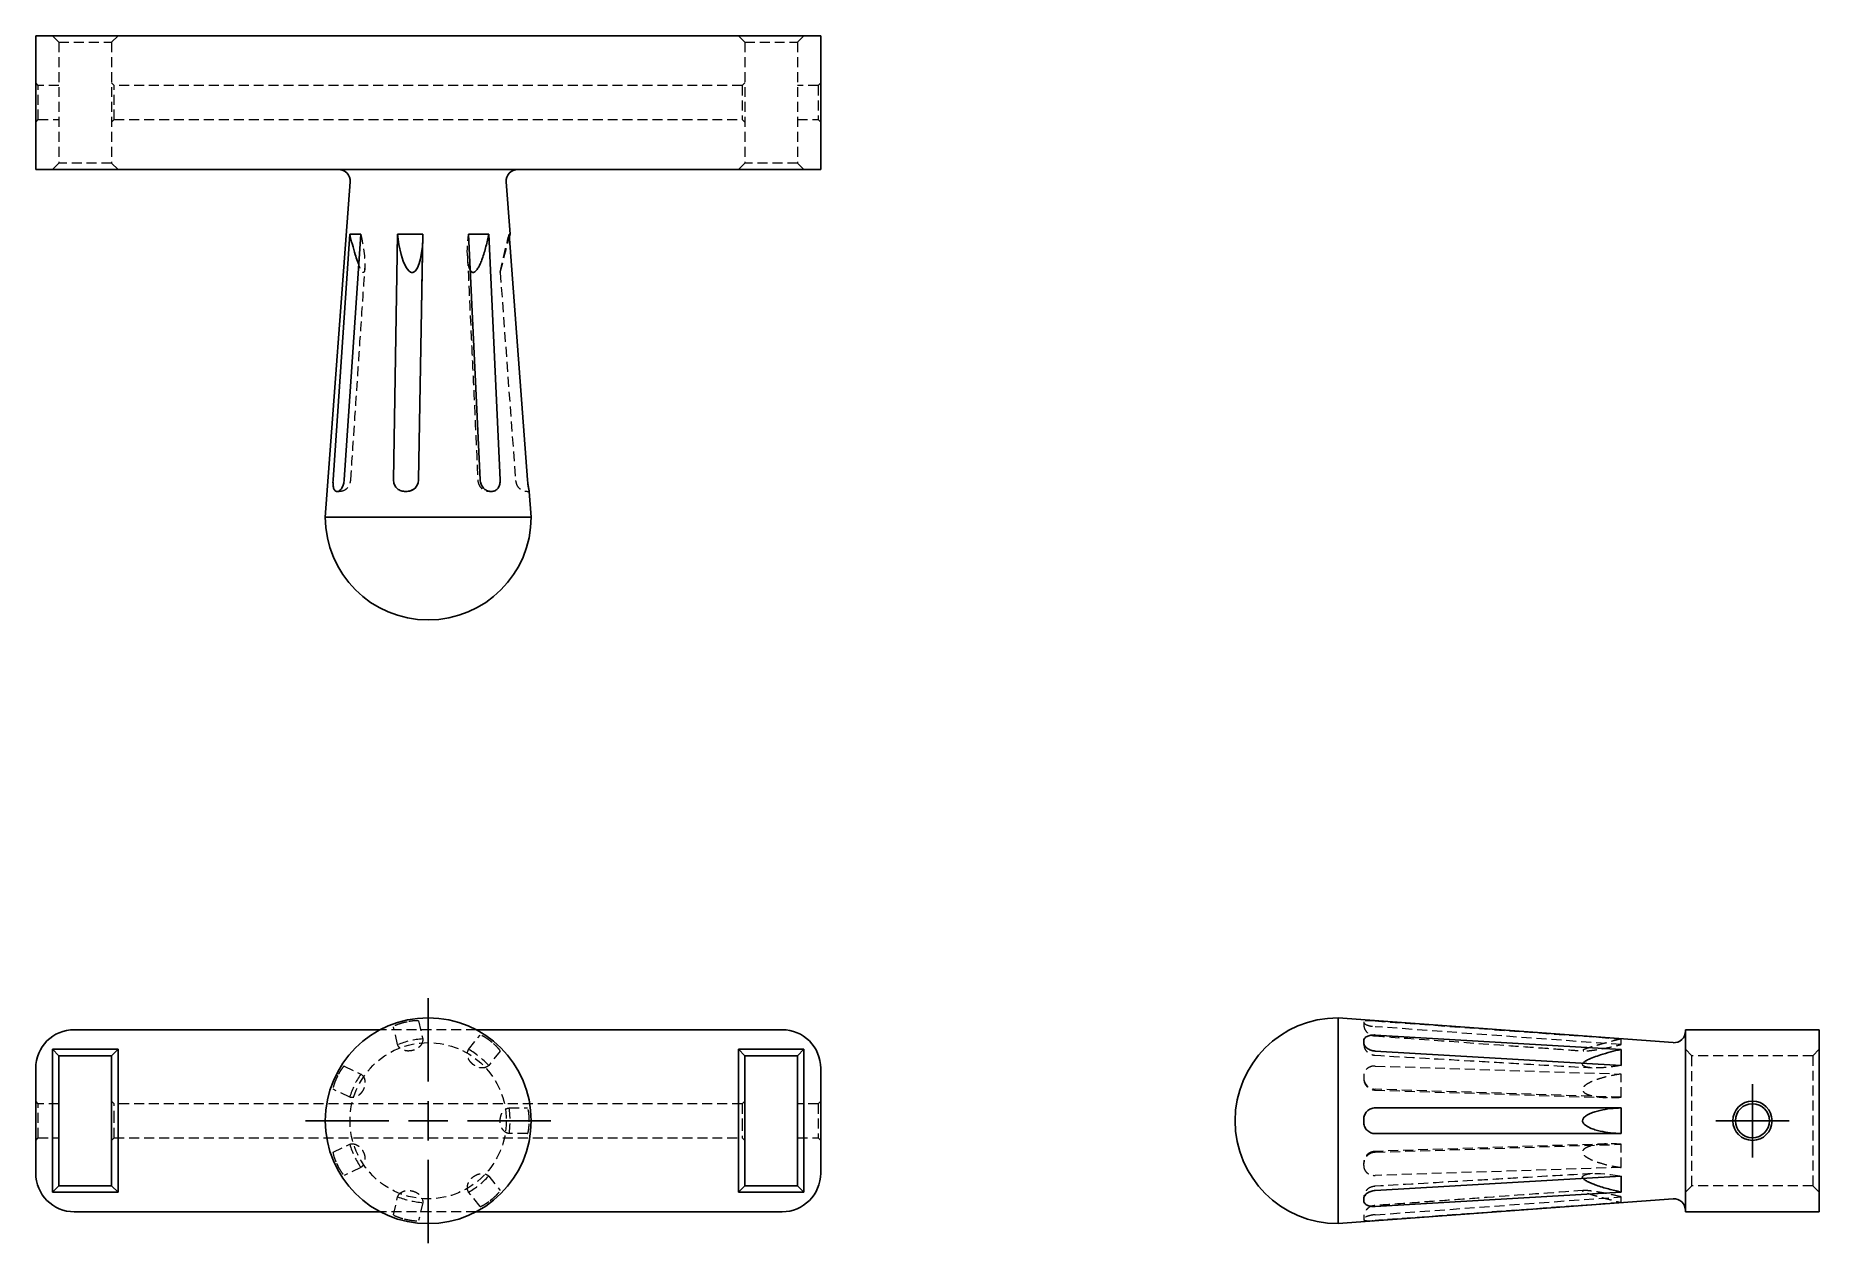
# Model space of a CAD drawing. Header units: millimetres. Extents: x 33 to 260, y 41 to 195.
import ezdxf

# ---------------------------------------------------------------- set-up
doc = ezdxf.new("R2010")
doc.units = ezdxf.units.MM
doc.linetypes.add('HIDDEN', pattern=[1.905, 1.27, -0.635])
doc.layers.add('10', color=7, linetype='Continuous')

# ---------------------------------------------------------------- blocks, each defined once
blk = doc.blocks.new('SW_CENTERMARKSYMBOL_0')
at = {"layer": '10', "color": 0}
for p, q in [((0, 5), (0, 15.61)), ((0, 0), (0, 2.5)), ((-5, 0), (-15.61, 0)), ((0, 0), (-2.5, 0)), ((0, 0), (0, -2.5)), ((0, 0), (2.5, 0)), ((5, 0), (15.61, 0)), ((0, -5), (0, -15.61))]:
    blk.add_line(p, q, dxfattribs=at)
blk = doc.blocks.new('SW_CENTERMARKSYMBOL_1')
at = {"layer": '10', "color": 0}
for p, q in [((0, 2.5), (0, 4.67)), ((0, 0), (0, 2.5)), ((-2.5, 0), (-4.67, 0)), ((0, 0), (-2.5, 0)), ((0, 0), (0, -2.5)), ((0, 0), (2.5, 0)), ((2.5, 0), (4.67, 0)), ((0, -2.5), (0, -4.67))]:
    blk.add_line(p, q, dxfattribs=at)

msp = doc.modelspace()

# ---------------------------------------------------------------- linework, layer by layer
at = {"color": 7, "linetype": 'Continuous', "lineweight": 25}
for p, q in [((33, 178.16), (33, 195.21)), ((33, 195.21), (37.92, 195.21)), ((128.08, 195.21), (37.92, 195.21)), ((128.08, 195.21), (133, 195.21)), ((133, 195.21), (133, 178.16)), ((37.92, 178.16), (33, 178.16)), ((128.08, 178.16), (37.92, 178.16)), ((133, 178.16), (128.08, 178.16)), ((73.05, 176.58), (69.89, 133.9)), ((93.44, 169.95), (92.95, 176.58)), ((73, 169.95), (70.89, 138.64)), ((72.3, 138.64), (74.42, 169.95)), ((73, 169.95), (74.42, 169.95)), ((79.11, 169.95), (78.59, 138.64)), ((79.11, 169.95), (82.3, 169.95)), ((81.78, 138.64), (82.3, 169.95)), ((88.15, 169.95), (89.61, 138.64)), ((88.15, 169.95), (90.71, 169.95)), ((92.17, 138.64), (90.71, 169.95)), ((93.32, 169.95), (95.66, 138.64)), ((93.32, 169.95), (93.44, 169.95)), ((93.34, 169.57), (93.44, 169.95)), ((81.76, 138.61), (81.77, 138.62)), ((71.34, 137.17), (71.47, 137.17)), ((79.98, 137.17), (80.29, 137.17)), ((90.9, 137.17), (91.15, 137.17)), ((96.11, 133.9), (95.87, 137.17)), ((95.87, 137.17), (95.87, 137.17)), ((96.11, 133.9), (69.89, 133.9)), ((76.88, 68.6), (37.92, 68.6)), ((128.08, 68.6), (89.12, 68.6)), ((241.58, 66.95), (198.9, 70.11)), ((198.9, 57), (198.9, 70.11)), ((243.16, 63.68), (243.16, 68.6)), ((243.16, 68.6), (260.21, 68.6)), ((260.21, 68.6), (260.21, 63.68)), ((35.13, 47.9), (35.13, 66.1)), ((35.13, 66.1), (35.95, 65.28)), ((35.13, 66.1), (43.49, 66.1)), ((43.49, 66.1), (42.67, 65.28)), ((43.49, 66.1), (43.49, 47.9)), ((122.51, 66.1), (130.87, 66.1)), ((122.51, 66.1), (123.33, 65.28)), ((122.51, 47.9), (122.51, 66.1)), ((130.87, 66.1), (130.05, 65.28)), ((130.87, 66.1), (130.87, 47.9)), ((202.17, 67.16), (202.17, 66.97)), ((234.95, 66.08), (203.64, 67.92)), ((234.95, 66.08), (234.95, 64.05)), ((33, 50.32), (33, 63.68)), ((35.95, 65.28), (35.95, 48.72)), ((42.67, 65.28), (35.95, 65.28)), ((42.67, 48.72), (42.67, 65.28)), ((130.05, 65.28), (123.33, 65.28)), ((123.33, 65.28), (123.33, 48.72)), ((130.05, 48.72), (130.05, 65.28)), ((133, 50.32), (133, 63.68)), ((203.64, 65.88), (234.95, 64.05)), ((243.16, 50.32), (243.16, 63.68)), ((260.21, 50.32), (260.21, 63.68)), ((198.9, 43.89), (198.9, 57)), ((202.17, 57.16), (202.17, 56.84)), ((234.95, 58.63), (203.64, 58.64)), ((234.95, 58.63), (234.95, 55.37)), ((203.64, 55.36), (234.95, 55.37)), ((243.16, 45.4), (243.16, 50.32)), ((260.21, 50.32), (260.21, 45.4)), ((35.95, 48.72), (35.13, 47.9)), ((43.49, 47.9), (35.13, 47.9)), ((35.95, 48.72), (42.67, 48.72)), ((42.67, 48.72), (43.49, 47.9)), ((123.33, 48.72), (122.51, 47.9)), ((130.87, 47.9), (122.51, 47.9)), ((123.33, 48.72), (130.05, 48.72)), ((130.05, 48.72), (130.87, 47.9)), ((234.95, 49.95), (203.64, 48.12)), ((203.64, 46.08), (234.95, 47.92)), ((234.95, 49.95), (234.95, 47.92)), ((198.9, 43.89), (241.58, 47.05)), ((202.17, 47.03), (202.17, 46.84)), ((76.88, 45.4), (37.92, 45.4)), ((128.08, 45.4), (89.12, 45.4)), ((260.21, 45.4), (243.16, 45.4))]:
    msp.add_line(p, q, dxfattribs=at)
at = {"color": 7, "linetype": 'HIDDEN', "lineweight": 18}
for p, q in [((35.95, 194.39), (35.13, 195.21)), ((35.95, 194.39), (35.95, 178.98)), ((35.95, 194.39), (42.67, 194.39)), ((42.67, 194.39), (43.49, 195.21)), ((42.67, 194.39), (42.67, 178.98)), ((123.33, 194.39), (122.51, 195.21)), ((123.33, 194.39), (123.33, 178.98)), ((123.33, 194.39), (130.05, 194.39)), ((130.05, 194.39), (130.87, 195.21)), ((130.05, 194.39), (130.05, 178.98)), ((33.33, 188.86), (33, 189.19)), ((33.33, 184.52), (33.33, 188.86)), ((35.95, 188.86), (33.33, 188.86)), ((43, 188.86), (42.67, 189.19)), ((43, 184.52), (43, 188.86)), ((123, 188.86), (43, 188.86)), ((123.33, 189.19), (123, 188.86)), ((123, 188.86), (123, 184.52)), ((132.67, 188.86), (130.05, 188.86)), ((133, 189.19), (132.67, 188.86)), ((132.67, 188.86), (132.67, 184.52)), ((33, 184.19), (33.33, 184.52)), ((33.33, 184.52), (35.95, 184.52)), ((42.67, 184.19), (43, 184.52)), ((43, 184.52), (123, 184.52)), ((123, 184.52), (123.33, 184.19)), ((130.05, 184.52), (132.67, 184.52)), ((132.67, 184.52), (133, 184.19)), ((35.13, 178.16), (35.95, 178.98)), ((42.67, 178.98), (35.95, 178.98)), ((43.49, 178.16), (42.67, 178.98)), ((122.51, 178.16), (123.33, 178.98)), ((130.05, 178.98), (123.33, 178.98)), ((130.87, 178.16), (130.05, 178.98)), ((82.3, 169.95), (82.27, 168.83)), ((92.17, 165.06), (93.34, 169.57)), ((92.17, 165.06), (94.13, 138.54)), ((89.12, 68.6), (76.88, 68.6)), ((79.11, 66.69), (78.59, 68.98)), ((81.78, 69.71), (82.3, 67.42)), ((203.64, 69.71), (234.95, 67.42)), ((234.95, 66.69), (203.64, 68.98)), ((88.15, 66.08), (89.61, 67.92)), ((234.95, 66.69), (234.95, 67.42)), ((243.16, 66.1), (243.98, 65.28)), ((259.39, 65.28), (260.21, 66.1)), ((72.3, 63.97), (74.42, 62.95)), ((92.17, 65.88), (90.71, 64.05)), ((203.64, 63.97), (234.95, 62.95)), ((243.98, 48.72), (243.98, 65.28)), ((259.39, 65.28), (243.98, 65.28)), ((259.39, 65.28), (259.39, 48.72)), ((234.95, 60), (234.95, 62.95)), ((33.33, 59.17), (33, 59.5)), ((33.33, 54.83), (33.33, 59.17)), ((35.95, 59.17), (33.33, 59.17)), ((43, 59.17), (42.67, 59.5)), ((43, 57), (43, 59.17)), ((123, 59.17), (43, 59.17)), ((73, 60), (70.89, 61.02)), ((123.33, 59.5), (123, 59.17)), ((123, 59.17), (123, 57)), ((132.67, 59.17), (130.05, 59.17)), ((133, 59.5), (132.67, 59.17)), ((132.67, 59.17), (132.67, 54.83)), ((203.6, 60.9), (233.21, 59.95)), ((234.95, 60), (203.64, 61.02)), ((43, 54.83), (43, 57)), ((93.32, 58.63), (95.66, 58.64)), ((123, 57), (123, 54.83)), ((33, 54.5), (33.33, 54.83)), ((33.33, 54.83), (35.95, 54.83)), ((42.67, 54.5), (43, 54.83)), ((43, 54.83), (123, 54.83)), ((95.66, 55.36), (93.32, 55.37)), ((123, 54.83), (123.33, 54.5)), ((130.05, 54.83), (132.67, 54.83)), ((132.67, 54.83), (133, 54.5)), ((70.89, 52.98), (73, 54)), ((233.21, 54.05), (203.6, 53.1)), ((203.64, 52.98), (234.95, 54)), ((234.95, 51.05), (234.95, 54)), ((74.42, 51.05), (72.3, 50.03)), ((202.22, 51.89), (202.17, 51.56)), ((202.17, 51.28), (202.17, 51.63)), ((234.95, 51.05), (203.64, 50.03)), ((89.61, 46.08), (88.15, 47.92)), ((90.71, 49.95), (92.17, 48.12)), ((243.98, 48.72), (243.16, 47.9)), ((259.39, 48.72), (243.98, 48.72)), ((260.21, 47.9), (259.39, 48.72)), ((78.59, 45.02), (79.11, 47.31)), ((82.3, 46.58), (81.78, 44.29)), ((203.64, 45.02), (234.95, 47.31)), ((234.95, 46.58), (203.64, 44.29)), ((234.95, 46.58), (234.95, 47.31)), ((89.12, 45.4), (76.88, 45.4))]:
    msp.add_line(p, q, dxfattribs=at)
at = {"color": 7, "linetype": 'Continuous', "lineweight": 25, "flags": 128}
msp.add_lwpolyline([(82.27, 168.83), (82.26, 168.37), (82.03, 166.79), (81.87, 166.21), (81.64, 165.65), (81.37, 165.25), (81.21, 165.13), (81.03, 165.06), (80.87, 165.06), (80.73, 165.11), (80.52, 165.27), (80.2, 165.68), (79.83, 166.48), (79.56, 167.33), (79.28, 168.63), (79.11, 169.95), (79.11, 169.95)], dxfattribs=at)
at = {"color": 7, "linetype": 'HIDDEN', "lineweight": 18, "flags": 128}
msp.add_lwpolyline([(230.12, 49.67), (230.06, 49.79), (230.06, 49.89), (230.11, 49.97), (230.27, 50.07), (230.68, 50.19), (231.48, 50.27), (232.33, 50.26), (233.63, 50.16), (234.95, 49.95), (234.95, 49.95)], dxfattribs=at)
at = {"color": 7, "linetype": 'Continuous', "lineweight": 25}
for centre, radius in [((83, 57), 13.11), ((251.69, 57), 2.5), ((251.69, 57), 2.17)]:
    msp.add_circle(centre, radius, dxfattribs=at)
at = {"color": 7, "linetype": 'HIDDEN', "lineweight": 18}
msp.add_circle((83, 57), 9.95, dxfattribs=at)
at = {"color": 7, "linetype": 'Continuous', "lineweight": 25}
for centre, radius, start, end in [((71.58, 176.69), 1.48, 355.7636, 90), ((94.42, 176.69), 1.48, 90, 184.2364), ((83, 133.9), 13.11, 180, 270), ((83, 133.9), 13.11, 270, 0), ((37.92, 63.68), 4.92, 90, 180), ((128.08, 63.68), 4.92, 0, 90), ((198.9, 57), 13.11, 90, 270), ((241.69, 68.42), 1.48, 265.7636, 0), ((37.92, 50.32), 4.92, 180, 270), ((128.08, 50.32), 4.92, 270, 0), ((241.69, 45.58), 1.48, 0, 94.2364)]:
    msp.add_arc(centre, radius, start, end, dxfattribs=at)
at = {"color": 7, "linetype": 'HIDDEN', "lineweight": 18}
for radius, start, end in [(12.87, 102.166, 103.5483), (10.44, 93.8549, 111.8594), (10.44, 42.4264, 60.4308), (12.87, 50.7374, 52.1197), (12.87, 153.5946, 154.9768), (10.44, 145.2835, 163.2879), (10.44, 350.9978, 9.0022), (12.87, 359.3089, 0.6911), (10.44, 196.7121, 214.7165), (12.87, 205.0232, 206.4054), (10.44, 299.5692, 317.5736), (10.44, 248.1406, 266.1451), (12.87, 307.8803, 309.2626), (12.87, 256.4517, 257.834)]:
    msp.add_arc((83, 57), radius, start, end, dxfattribs=at)
at = {"color": 7, "linetype": 'Continuous', "lineweight": 25}
for points, knots in [([(74.15, 166.05), (74.1, 166.19), (73.93, 166.6), (73.67, 167.47), (73.33, 168.63), (73.11, 169.51), (73, 169.95)], [0, 0, 0, 0, 0.115887, 0.3369316, 0.6669109, 1, 1, 1, 1]), ([(90.71, 169.95), (90.6, 169.43), (90.39, 168.37), (90.01, 167.11), (89.66, 166.2), (89.4, 165.68), (89.15, 165.31), (88.93, 165.12), (88.78, 165.05), (88.65, 165.05), (88.51, 165.12), (88.42, 165.22), (88.38, 165.31), (88.37, 165.33)], [0, 0, 0, 0, 0.2664531, 0.5364855, 0.6390789, 0.7428921, 0.8255311, 0.8590634, 0.892931, 0.918443, 0.9438737, 0.9866503, 1, 1, 1, 1]), ([(71.34, 137.17), (71.25, 137.17), (71.18, 137.21), (71.08, 137.32), (71.05, 137.37), (71, 137.47), (70.98, 137.53), (70.92, 137.73), (70.9, 137.9), (70.87, 138.25), (70.87, 138.44), (70.89, 138.64)], [0, 0, 0, 0, 0.25, 0.25, 0.375, 0.375, 0.5, 0.5, 0.75, 0.75, 1, 1, 1, 1]), ([(72.31, 138.64), (72.3, 138.54), (72.29, 138.45), (72.25, 138.26), (72.23, 138.16), (72.15, 137.9), (72.08, 137.73), (71.92, 137.46), (71.83, 137.36), (71.65, 137.21), (71.56, 137.17), (71.47, 137.17)], [0, 0, 0, 0, 0.125, 0.125, 0.25, 0.25, 0.5, 0.5, 0.75, 0.75, 1, 1, 1, 1]), ([(79.98, 137.17), (79.79, 137.17), (79.61, 137.21), (79.35, 137.32), (79.27, 137.37), (79.12, 137.47), (79.05, 137.53), (78.86, 137.73), (78.75, 137.9), (78.62, 138.25), (78.58, 138.44), (78.59, 138.64)], [0, 0, 0, 0, 0.25, 0.25, 0.375, 0.375, 0.5, 0.5, 0.75, 0.75, 1, 1, 1, 1]), ([(81.78, 138.64), (81.78, 138.54), (81.77, 138.45), (81.72, 138.26), (81.69, 138.16), (81.58, 137.9), (81.47, 137.73), (81.19, 137.46), (81.02, 137.36), (80.67, 137.21), (80.48, 137.17), (80.29, 137.17)], [0, 0, 0, 0, 0.125, 0.125, 0.25, 0.25, 0.5, 0.5, 0.75, 0.75, 1, 1, 1, 1]), ([(90.9, 137.17), (90.75, 137.17), (90.59, 137.21), (90.37, 137.32), (90.3, 137.37), (90.16, 137.47), (90.09, 137.53), (89.91, 137.73), (89.81, 137.9), (89.67, 138.25), (89.62, 138.44), (89.61, 138.64)], [0, 0, 0, 0, 0.25, 0.25, 0.375, 0.375, 0.5, 0.5, 0.75, 0.75, 1, 1, 1, 1]), ([(92.17, 138.64), (92.18, 138.54), (92.17, 138.45), (92.16, 138.26), (92.14, 138.16), (92.07, 137.9), (92, 137.73), (91.82, 137.46), (91.7, 137.36), (91.44, 137.21), (91.3, 137.17), (91.15, 137.17)], [0, 0, 0, 0, 0.125, 0.125, 0.25, 0.25, 0.5, 0.5, 0.75, 0.75, 1, 1, 1, 1]), ([(95.87, 137.17), (95.87, 137.17), (95.86, 137.21), (95.84, 137.32), (95.83, 137.37), (95.81, 137.47), (95.8, 137.53), (95.76, 137.73), (95.74, 137.9), (95.69, 138.25), (95.67, 138.44), (95.66, 138.64)], [0, 0, 0, 0, 0.25, 0.25, 0.375, 0.375, 0.5, 0.5, 0.75, 0.75, 1, 1, 1, 1]), ([(202.17, 67.16), (202.17, 67.28), (202.21, 67.39), (202.32, 67.54), (202.37, 67.59), (202.47, 67.67), (202.53, 67.71), (202.73, 67.81), (202.9, 67.86), (203.25, 67.92), (203.44, 67.93), (203.64, 67.92)], [0, 0, 0, 0, 0.25, 0.25, 0.375, 0.375, 0.5, 0.5, 0.75, 0.75, 1, 1, 1, 1]), ([(203.64, 65.88), (203.54, 65.88), (203.45, 65.89), (203.26, 65.93), (203.16, 65.96), (202.9, 66.06), (202.73, 66.14), (202.46, 66.35), (202.36, 66.47), (202.21, 66.71), (202.17, 66.84), (202.17, 66.97)], [0, 0, 0, 0, 0.125, 0.125, 0.25, 0.25, 0.5, 0.5, 0.75, 0.75, 1, 1, 1, 1]), ([(230.12, 64.33), (230.16, 64.38), (230.31, 64.54), (230.78, 64.8), (231.48, 65.1), (232.47, 65.44), (233.64, 65.78), (234.51, 65.98), (234.95, 66.08)], [0, 0, 0, 0, 0.0481697, 0.1471693, 0.3144821, 0.4858743, 0.7417315, 1, 1, 1, 1]), ([(202.17, 57.16), (202.17, 57.35), (202.21, 57.54), (202.32, 57.81), (202.37, 57.9), (202.47, 58.06), (202.53, 58.13), (202.73, 58.34), (202.9, 58.45), (203.25, 58.6), (203.44, 58.64), (203.64, 58.64)], [0, 0, 0, 0, 0.25, 0.25, 0.375, 0.375, 0.5, 0.5, 0.75, 0.75, 1, 1, 1, 1]), ([(203.64, 55.36), (203.54, 55.36), (203.45, 55.37), (203.26, 55.41), (203.16, 55.44), (202.9, 55.55), (202.73, 55.66), (202.46, 55.93), (202.36, 56.1), (202.21, 56.46), (202.17, 56.65), (202.17, 56.84)], [0, 0, 0, 0, 0.125, 0.125, 0.25, 0.25, 0.5, 0.5, 0.75, 0.75, 1, 1, 1, 1]), ([(234.95, 55.37), (234.51, 55.38), (234.06, 55.41), (233.17, 55.51), (232.73, 55.59), (232.07, 55.74), (231.85, 55.79), (231.42, 55.93), (231.21, 56), (230.79, 56.19), (230.59, 56.29), (230.32, 56.5), (230.23, 56.58), (230.13, 56.72), (230.1, 56.78), (230.06, 56.88), (230.05, 56.94), (230.05, 57.12), (230.1, 57.23), (230.23, 57.42), (230.32, 57.5), (230.59, 57.71), (230.8, 57.82), (231.21, 58), (231.42, 58.07), (231.85, 58.21), (232.07, 58.26), (232.73, 58.41), (233.17, 58.49), (234.06, 58.59), (234.51, 58.62), (234.95, 58.63)], [0, 0, 0, 0, 0.125, 0.125, 0.25, 0.25, 0.3125, 0.3125, 0.375, 0.375, 0.4375, 0.4375, 0.46875, 0.46875, 0.484375, 0.484375, 0.5, 0.5, 0.53125, 0.53125, 0.5625, 0.5625, 0.625, 0.625, 0.6875, 0.6875, 0.75, 0.75, 0.875, 0.875, 1, 1, 1, 1]), ([(202.17, 47.03), (202.17, 47.16), (202.21, 47.28), (202.36, 47.53), (202.46, 47.65), (202.73, 47.86), (202.9, 47.94), (203.25, 48.07), (203.44, 48.11), (203.64, 48.12)], [0, 0, 0, 0, 0.25, 0.25, 0.5, 0.5, 0.75, 0.75, 1, 1, 1, 1]), ([(234.95, 47.92), (234.43, 48.04), (233.37, 48.29), (232.11, 48.67), (231.21, 49.01), (230.67, 49.25), (230.32, 49.47), (230.15, 49.62), (230.12, 49.67), (230.12, 49.67)], [0, 0, 0, 0, 0.308721, 0.621589, 0.740457, 0.860738, 0.956486, 0.995337, 1, 1, 1, 1]), ([(203.64, 46.08), (203.54, 46.08), (203.45, 46.08), (203.26, 46.09), (203.16, 46.1), (202.9, 46.14), (202.73, 46.19), (202.46, 46.32), (202.36, 46.41), (202.25, 46.56), (202.22, 46.61), (202.18, 46.72), (202.17, 46.78), (202.17, 46.84)], [0, 0, 0, 0, 0.125, 0.125, 0.25, 0.25, 0.5, 0.5, 0.75, 0.75, 0.875, 0.875, 1, 1, 1, 1])]:
    msp.add_open_spline(points, degree=3, knots=knots, dxfattribs=at)
at = {"color": 7, "linetype": 'HIDDEN', "lineweight": 18}
for points, knots in [([(74.42, 169.95), (74.52, 169.43), (74.74, 168.37), (74.9, 167.11), (74.95, 166.2), (74.95, 165.68), (74.91, 165.31), (74.84, 165.12), (74.78, 165.05), (74.7, 165.05), (74.61, 165.12), (74.46, 165.32), (74.3, 165.64), (74.2, 165.93), (74.15, 166.05)], [0, 0, 0, 0, 0.2339475, 0.4710376, 0.5611153, 0.6522639, 0.7248215, 0.754263, 0.7839989, 0.8063987, 0.828727, 0.8662851, 0.9413048, 1, 1, 1, 1]), ([(81.79, 138.61), (81.86, 142.92), (81.97, 149.17), (82.13, 159.25), (82.23, 165.01), (82.29, 168.83)], [0, 0, 0, 0, 0.4278574, 0.6205196, 1, 1, 1, 1]), ([(88.37, 165.33), (88.31, 165.45), (88.15, 165.79), (88.05, 166.49), (87.97, 167.47), (88, 168.64), (88.1, 169.51), (88.15, 169.95)], [0, 0, 0, 0, 0.0892089, 0.2678926, 0.450933, 0.724179, 1, 1, 1, 1]), ([(92.17, 165.06), (92.17, 165.06), (92.17, 165.05), (92.18, 165.12), (92.22, 165.31), (92.32, 165.78), (92.48, 166.48), (92.7, 167.47), (92.98, 168.64), (93.2, 169.51), (93.32, 169.95)], [0, 0, 0, 0, 0.0159165, 0.044045, 0.0913595, 0.1858669, 0.3455878, 0.509203, 0.7534506, 1, 1, 1, 1]), ([(88, 167.17), (88.16, 163.76), (88.41, 158.42), (88.85, 148.88), (89.13, 142.76), (89.32, 138.58)], [0, 0, 0, 0, 0.357566, 0.561172, 1, 1, 1, 1]), ([(73.13, 138.55), (73.42, 142.88), (73.84, 149.15), (74.44, 158.18), (74.76, 162.87), (74.94, 165.62)], [0, 0, 0, 0, 0.479928, 0.694953, 1, 1, 1, 1]), ([(80.3, 137.17), (80.42, 137.18), (80.65, 137.19), (80.96, 137.31), (81.24, 137.48), (81.52, 137.75), (81.75, 138.14), (81.78, 138.48), (81.8, 138.64)], [0, 0, 0, 0, 0.150752, 0.294873, 0.431922, 0.561498, 0.796897, 1, 1, 1, 1]), ([(71.47, 137.17), (71.52, 137.17), (71.57, 137.17), (71.65, 137.17), (71.67, 137.17), (71.66, 137.17)], [0, 0, 0, 0, 0.5, 0.5, 1, 1, 1, 1]), ([(71.64, 137.17), (71.83, 137.19), (72.21, 137.23), (72.69, 137.54), (73.04, 138.01), (73.1, 138.38), (73.13, 138.56)], [0, 0, 0, 0, 0.250484, 0.500363, 0.750045, 1, 1, 1, 1]), ([(80.29, 137.17), (80.3, 137.17), (80.32, 137.17), (80.32, 137.17), (80.32, 137.17)], [0, 0, 0, 0, 0.528034, 1, 1, 1, 1]), ([(89.32, 138.59), (89.34, 138.44), (89.39, 138.11), (89.62, 137.73), (89.89, 137.47), (90.16, 137.31), (90.48, 137.19), (90.7, 137.18), (90.82, 137.17)], [0, 0, 0, 0, 0.202007, 0.435433, 0.564446, 0.701654, 0.846927, 1, 1, 1, 1]), ([(90.8, 137.17), (90.81, 137.17), (90.84, 137.17), (90.88, 137.17), (90.9, 137.17)], [0, 0, 0, 0, 0.464208, 1, 1, 1, 1]), ([(94.13, 138.55), (94.17, 138.37), (94.23, 138), (94.58, 137.54), (95.06, 137.23), (95.43, 137.19), (95.62, 137.17)], [0, 0, 0, 0, 0.250143, 0.499997, 0.749856, 1, 1, 1, 1]), ([(95.6, 137.17), (95.6, 137.17), (95.6, 137.17), (95.61, 137.17), (95.63, 137.17), (95.66, 137.17), (95.7, 137.17), (95.78, 137.17), (95.84, 137.17), (95.87, 137.17)], [0, 0, 0, 0, 0.0041744, 0.1306346, 0.2572889, 0.3819028, 0.5024815, 0.7438437, 1, 1, 1, 1]), ([(79.98, 69.51), (79.79, 69.47), (79.61, 69.42), (79.35, 69.33), (79.27, 69.31), (79.12, 69.25), (79.05, 69.22), (78.86, 69.14), (78.75, 69.1), (78.62, 69.02), (78.58, 68.99), (78.59, 68.98)], [0, 0, 0, 0, 0.25, 0.25, 0.375, 0.375, 0.5, 0.5, 0.75, 0.75, 1, 1, 1, 1]), ([(81.78, 69.71), (81.78, 69.71), (81.77, 69.72), (81.72, 69.73), (81.69, 69.73), (81.58, 69.74), (81.47, 69.74), (81.19, 69.72), (81.02, 69.71), (80.67, 69.66), (80.48, 69.62), (80.29, 69.58)], [0, 0, 0, 0, 0.125, 0.125, 0.25, 0.25, 0.5, 0.5, 0.75, 0.75, 1, 1, 1, 1]), ([(203.64, 69.71), (203.54, 69.71), (203.45, 69.72), (203.26, 69.73), (203.16, 69.73), (202.9, 69.74), (202.73, 69.74), (202.46, 69.72), (202.36, 69.71), (202.21, 69.66), (202.17, 69.62), (202.17, 69.58)], [0, 0, 0, 0, 0.125, 0.125, 0.25, 0.25, 0.5, 0.5, 0.75, 0.75, 1, 1, 1, 1]), ([(202.17, 69.58), (202.17, 69.55), (202.17, 69.5), (202.17, 69.42), (202.17, 69.37), (202.17, 69.33), (202.17, 69.3), (202.17, 69.29), (202.17, 69.29), (202.17, 69.29)], [0, 0, 0, 0, 0.2526172, 0.4929489, 0.6139226, 0.7392186, 0.8666299, 0.9938547, 1, 1, 1, 1]), ([(202.17, 69.51), (202.17, 69.47), (202.21, 69.42), (202.32, 69.33), (202.37, 69.31), (202.47, 69.25), (202.53, 69.22), (202.73, 69.14), (202.9, 69.1), (203.25, 69.02), (203.44, 68.99), (203.64, 68.98)], [0, 0, 0, 0, 0.25, 0.25, 0.375, 0.375, 0.5, 0.5, 0.75, 0.75, 1, 1, 1, 1]), ([(202.17, 69.3), (202.18, 69.19), (202.19, 68.97), (202.3, 68.66), (202.46, 68.4), (202.71, 68.12), (203.08, 67.89), (203.4, 67.84), (203.55, 67.81)], [0, 0, 0, 0, 0.15188, 0.296543, 0.433668, 0.562996, 0.797485, 1, 1, 1, 1]), ([(82.3, 67.42), (82.31, 67.3), (82.31, 67.19), (82.25, 66.95), (82.21, 66.83), (82.09, 66.65), (82.05, 66.59), (81.94, 66.47), (81.88, 66.4), (81.72, 66.27), (81.62, 66.21), (81.43, 66.1), (81.36, 66.07), (81.22, 66.02), (81.18, 66), (81.07, 65.97), (81.01, 65.95), (80.84, 65.91), (80.73, 65.9), (80.54, 65.88), (80.46, 65.88), (80.24, 65.89), (80.13, 65.91), (79.93, 65.96), (79.85, 65.99), (79.7, 66.05), (79.63, 66.09), (79.45, 66.2), (79.35, 66.29), (79.2, 66.48), (79.15, 66.58), (79.11, 66.69)], [0, 0, 0, 0, 0.125, 0.125, 0.25, 0.25, 0.3125, 0.3125, 0.375, 0.375, 0.4375, 0.4375, 0.46875, 0.46875, 0.484375, 0.484375, 0.5, 0.5, 0.53125, 0.53125, 0.5625, 0.5625, 0.625, 0.625, 0.6875, 0.6875, 0.75, 0.75, 0.875, 0.875, 1, 1, 1, 1]), ([(90.71, 64.05), (90.63, 63.96), (90.53, 63.89), (90.32, 63.79), (90.19, 63.75), (89.98, 63.73), (89.91, 63.72), (89.74, 63.73), (89.65, 63.74), (89.45, 63.78), (89.34, 63.82), (89.14, 63.9), (89.07, 63.94), (88.94, 64.01), (88.9, 64.04), (88.81, 64.1), (88.76, 64.13), (88.62, 64.24), (88.54, 64.32), (88.41, 64.46), (88.36, 64.52), (88.23, 64.7), (88.18, 64.8), (88.09, 64.99), (88.06, 65.07), (88.02, 65.23), (88, 65.3), (87.98, 65.52), (87.99, 65.64), (88.05, 65.88), (88.09, 65.99), (88.15, 66.08)], [0, 0, 0, 0, 0.125, 0.125, 0.25, 0.25, 0.3125, 0.3125, 0.375, 0.375, 0.4375, 0.4375, 0.46875, 0.46875, 0.484375, 0.484375, 0.5, 0.5, 0.53125, 0.53125, 0.5625, 0.5625, 0.625, 0.625, 0.6875, 0.6875, 0.75, 0.75, 0.875, 0.875, 1, 1, 1, 1]), ([(90.9, 67.16), (90.75, 67.28), (90.59, 67.39), (90.37, 67.54), (90.3, 67.59), (90.16, 67.67), (90.09, 67.71), (89.91, 67.81), (89.81, 67.86), (89.67, 67.92), (89.62, 67.93), (89.61, 67.92)], [0, 0, 0, 0, 0.25, 0.25, 0.375, 0.375, 0.5, 0.5, 0.75, 0.75, 1, 1, 1, 1]), ([(92.17, 65.88), (92.18, 65.88), (92.17, 65.89), (92.16, 65.93), (92.14, 65.96), (92.07, 66.06), (92, 66.14), (91.82, 66.35), (91.7, 66.47), (91.44, 66.71), (91.3, 66.84), (91.15, 66.97)], [0, 0, 0, 0, 0.125, 0.125, 0.25, 0.25, 0.5, 0.5, 0.75, 0.75, 1, 1, 1, 1]), ([(202.17, 66.97), (202.17, 66.94), (202.17, 66.89), (202.17, 66.84), (202.17, 66.82), (202.17, 66.82), (202.17, 66.82)], [0, 0, 0, 0, 0.34224, 0.667837, 0.831729, 1, 1, 1, 1]), ([(202.17, 66.84), (202.19, 66.65), (202.23, 66.27), (202.55, 65.79), (203.01, 65.44), (203.39, 65.38), (203.58, 65.35)], [0, 0, 0, 0, 0.249304, 0.498842, 0.748938, 1, 1, 1, 1]), ([(203.54, 67.81), (209.22, 67.4), (216.57, 66.87), (225.07, 66.26), (228.27, 66.03), (229.81, 65.91), (230.2, 65.89)], [0, 0, 0, 0, 0.639377, 0.826462, 0.956544, 1, 1, 1, 1]), ([(234.95, 67.42), (234.51, 67.3), (234.06, 67.19), (233.17, 66.95), (232.73, 66.83), (232.07, 66.65), (231.85, 66.59), (231.42, 66.47), (231.21, 66.4), (230.79, 66.27), (230.59, 66.21), (230.32, 66.1), (230.23, 66.07), (230.13, 66.02), (230.1, 66), (230.06, 65.97), (230.05, 65.95), (230.05, 65.91), (230.1, 65.9), (230.23, 65.88), (230.32, 65.88), (230.59, 65.89), (230.8, 65.91), (231.21, 65.96), (231.42, 65.99), (231.85, 66.05), (232.07, 66.09), (232.73, 66.2), (233.17, 66.29), (234.06, 66.48), (234.51, 66.58), (234.95, 66.69)], [0, 0, 0, 0, 0.125, 0.125, 0.25, 0.25, 0.3125, 0.3125, 0.375, 0.375, 0.4375, 0.4375, 0.46875, 0.46875, 0.484375, 0.484375, 0.5, 0.5, 0.53125, 0.53125, 0.5625, 0.5625, 0.625, 0.625, 0.6875, 0.6875, 0.75, 0.75, 0.875, 0.875, 1, 1, 1, 1]), ([(72.31, 63.97), (72.3, 63.97), (72.29, 63.96), (72.25, 63.94), (72.23, 63.92), (72.15, 63.83), (72.08, 63.74), (71.92, 63.52), (71.83, 63.38), (71.65, 63.07), (71.56, 62.9), (71.47, 62.72)], [0, 0, 0, 0, 0.125, 0.125, 0.25, 0.25, 0.5, 0.5, 0.75, 0.75, 1, 1, 1, 1]), ([(203.64, 63.97), (203.54, 63.97), (203.45, 63.96), (203.26, 63.94), (203.16, 63.92), (202.9, 63.83), (202.73, 63.74), (202.46, 63.52), (202.36, 63.38), (202.21, 63.07), (202.17, 62.9), (202.17, 62.72)], [0, 0, 0, 0, 0.125, 0.125, 0.25, 0.25, 0.5, 0.5, 0.75, 0.75, 1, 1, 1, 1]), ([(203.56, 65.34), (207.89, 65.09), (214.16, 64.73), (223.4, 64.2), (228.31, 63.91), (231.28, 63.74)], [0, 0, 0, 0, 0.468279, 0.67827, 1, 1, 1, 1]), ([(234.95, 64.05), (234.43, 63.96), (233.37, 63.79), (232.11, 63.71), (231.2, 63.74), (230.68, 63.79), (230.31, 63.89), (230.12, 64.01), (230.05, 64.11), (230.05, 64.22), (230.08, 64.3), (230.11, 64.33), (230.12, 64.33)], [0, 0, 0, 0, 0.281938, 0.567663, 0.676219, 0.786065, 0.873507, 0.908988, 0.944824, 0.971819, 0.998727, 1, 1, 1, 1]), ([(71.34, 62.44), (71.25, 62.27), (71.18, 62.09), (71.08, 61.84), (71.05, 61.76), (71, 61.6), (70.98, 61.53), (70.92, 61.33), (70.9, 61.22), (70.87, 61.07), (70.87, 61.02), (70.89, 61.02)], [0, 0, 0, 0, 0.25, 0.25, 0.375, 0.375, 0.5, 0.5, 0.75, 0.75, 1, 1, 1, 1]), ([(74.42, 62.95), (74.51, 62.89), (74.6, 62.81), (74.75, 62.62), (74.82, 62.51), (74.89, 62.31), (74.91, 62.24), (74.94, 62.07), (74.95, 61.98), (74.95, 61.78), (74.94, 61.67), (74.9, 61.45), (74.89, 61.37), (74.84, 61.23), (74.83, 61.18), (74.79, 61.08), (74.76, 61.03), (74.69, 60.87), (74.63, 60.77), (74.52, 60.62), (74.47, 60.55), (74.33, 60.39), (74.24, 60.31), (74.08, 60.19), (74.01, 60.14), (73.86, 60.06), (73.79, 60.03), (73.59, 59.96), (73.46, 59.94), (73.22, 59.94), (73.11, 59.96), (73, 60)], [0, 0, 0, 0, 0.125, 0.125, 0.25, 0.25, 0.3125, 0.3125, 0.375, 0.375, 0.4375, 0.4375, 0.46875, 0.46875, 0.484375, 0.484375, 0.5, 0.5, 0.53125, 0.53125, 0.5625, 0.5625, 0.625, 0.625, 0.6875, 0.6875, 0.75, 0.75, 0.875, 0.875, 1, 1, 1, 1]), ([(202.17, 62.72), (202.17, 62.71), (202.17, 62.7), (202.17, 62.66), (202.17, 62.6), (202.17, 62.56), (202.17, 62.51), (202.17, 62.47), (202.17, 62.43), (202.17, 62.4), (202.17, 62.38), (202.17, 62.37), (202.17, 62.38), (202.17, 62.38)], [0, 0, 0, 0, 0.168035, 0.327899, 0.408368, 0.491712, 0.576463, 0.66109, 0.745729, 0.830497, 0.9139, 0.994602, 1, 1, 1, 1]), ([(202.17, 62.44), (202.17, 62.27), (202.21, 62.09), (202.32, 61.84), (202.37, 61.76), (202.47, 61.6), (202.53, 61.53), (202.73, 61.33), (202.9, 61.22), (203.25, 61.07), (203.44, 61.02), (203.64, 61.02)], [0, 0, 0, 0, 0.25, 0.25, 0.375, 0.375, 0.5, 0.5, 0.75, 0.75, 1, 1, 1, 1]), ([(202.17, 62.39), (202.19, 62.2), (202.23, 61.82), (202.56, 61.33), (203.04, 60.98), (203.42, 60.93), (203.61, 60.9)], [0, 0, 0, 0, 0.2501483, 0.4999882, 0.7498303, 1, 1, 1, 1]), ([(234.95, 62.95), (234.51, 62.89), (234.06, 62.81), (233.17, 62.62), (232.73, 62.51), (232.07, 62.31), (231.85, 62.24), (231.42, 62.07), (231.21, 61.98), (230.79, 61.78), (230.59, 61.67), (230.32, 61.45), (230.23, 61.37), (230.13, 61.23), (230.1, 61.18), (230.06, 61.08), (230.05, 61.03), (230.05, 60.87), (230.1, 60.77), (230.23, 60.62), (230.32, 60.55), (230.59, 60.39), (230.8, 60.31), (231.21, 60.19), (231.42, 60.14), (231.85, 60.06), (232.07, 60.03), (232.73, 59.96), (233.17, 59.94), (234.06, 59.94), (234.51, 59.96), (234.95, 60)], [0, 0, 0, 0, 0.125, 0.125, 0.25, 0.25, 0.3125, 0.3125, 0.375, 0.375, 0.4375, 0.4375, 0.46875, 0.46875, 0.484375, 0.484375, 0.5, 0.5, 0.53125, 0.53125, 0.5625, 0.5625, 0.625, 0.625, 0.6875, 0.6875, 0.75, 0.75, 0.875, 0.875, 1, 1, 1, 1]), ([(93.32, 55.37), (93.2, 55.38), (93.09, 55.41), (92.87, 55.51), (92.76, 55.59), (92.61, 55.74), (92.56, 55.79), (92.46, 55.93), (92.42, 56), (92.33, 56.19), (92.28, 56.29), (92.22, 56.5), (92.21, 56.58), (92.19, 56.72), (92.18, 56.78), (92.17, 56.88), (92.17, 56.94), (92.17, 57.12), (92.18, 57.23), (92.21, 57.42), (92.23, 57.5), (92.28, 57.71), (92.33, 57.82), (92.42, 58), (92.46, 58.07), (92.56, 58.21), (92.61, 58.26), (92.76, 58.41), (92.87, 58.49), (93.09, 58.59), (93.2, 58.62), (93.32, 58.63)], [0, 0, 0, 0, 0.125, 0.125, 0.25, 0.25, 0.3125, 0.3125, 0.375, 0.375, 0.4375, 0.4375, 0.46875, 0.46875, 0.484375, 0.484375, 0.5, 0.5, 0.53125, 0.53125, 0.5625, 0.5625, 0.625, 0.625, 0.6875, 0.6875, 0.75, 0.75, 0.875, 0.875, 1, 1, 1, 1]), ([(95.87, 57.16), (95.87, 57.35), (95.86, 57.54), (95.84, 57.81), (95.83, 57.9), (95.81, 58.06), (95.8, 58.13), (95.76, 58.34), (95.74, 58.45), (95.69, 58.6), (95.67, 58.64), (95.66, 58.64)], [0, 0, 0, 0, 0.25, 0.25, 0.375, 0.375, 0.5, 0.5, 0.75, 0.75, 1, 1, 1, 1]), ([(95.66, 55.36), (95.67, 55.36), (95.67, 55.37), (95.69, 55.41), (95.7, 55.44), (95.74, 55.55), (95.76, 55.66), (95.81, 55.93), (95.83, 56.1), (95.86, 56.46), (95.87, 56.65), (95.87, 56.84)], [0, 0, 0, 0, 0.125, 0.125, 0.25, 0.25, 0.5, 0.5, 0.75, 0.75, 1, 1, 1, 1]), ([(70.89, 52.98), (70.88, 52.98), (70.88, 52.97), (70.87, 52.92), (70.88, 52.89), (70.9, 52.78), (70.92, 52.67), (71, 52.4), (71.05, 52.25), (71.18, 51.91), (71.25, 51.73), (71.34, 51.56)], [0, 0, 0, 0, 0.125, 0.125, 0.25, 0.25, 0.5, 0.5, 0.75, 0.75, 1, 1, 1, 1]), ([(73, 54), (73.11, 54.04), (73.22, 54.06), (73.46, 54.06), (73.59, 54.04), (73.79, 53.97), (73.86, 53.94), (74.01, 53.86), (74.08, 53.81), (74.24, 53.69), (74.33, 53.61), (74.47, 53.45), (74.52, 53.38), (74.6, 53.26), (74.63, 53.22), (74.69, 53.12), (74.71, 53.07), (74.79, 52.91), (74.83, 52.81), (74.89, 52.63), (74.91, 52.55), (74.94, 52.33), (74.95, 52.22), (74.95, 52.01), (74.94, 51.93), (74.91, 51.76), (74.89, 51.69), (74.82, 51.49), (74.75, 51.38), (74.6, 51.19), (74.51, 51.11), (74.42, 51.05)], [0, 0, 0, 0, 0.125, 0.125, 0.25, 0.25, 0.3125, 0.3125, 0.375, 0.375, 0.4375, 0.4375, 0.46875, 0.46875, 0.484375, 0.484375, 0.5, 0.5, 0.53125, 0.53125, 0.5625, 0.5625, 0.625, 0.625, 0.6875, 0.6875, 0.75, 0.75, 0.875, 0.875, 1, 1, 1, 1]), ([(203.61, 53.1), (203.42, 53.07), (203.04, 53.02), (202.56, 52.67), (202.23, 52.18), (202.19, 51.8), (202.17, 51.61)], [0, 0, 0, 0, 0.250104, 0.499927, 0.749791, 1, 1, 1, 1]), ([(203.64, 52.98), (203.49, 52.96), (203.19, 52.93), (202.76, 52.7), (202.41, 52.37), (202.29, 52.08), (202.23, 51.94)], [0, 0, 0, 0, 0.2390953, 0.4779041, 0.7460063, 1, 1, 1, 1]), ([(234.95, 54), (234.51, 54.04), (234.06, 54.06), (233.17, 54.06), (232.73, 54.04), (232.07, 53.97), (231.85, 53.94), (231.42, 53.86), (231.21, 53.81), (230.79, 53.69), (230.59, 53.61), (230.32, 53.45), (230.23, 53.38), (230.13, 53.26), (230.1, 53.22), (230.06, 53.12), (230.05, 53.07), (230.05, 52.91), (230.1, 52.81), (230.23, 52.63), (230.32, 52.55), (230.59, 52.33), (230.8, 52.22), (231.21, 52.01), (231.42, 51.93), (231.85, 51.76), (232.07, 51.69), (232.73, 51.49), (233.17, 51.38), (234.06, 51.19), (234.51, 51.11), (234.95, 51.05)], [0, 0, 0, 0, 0.125, 0.125, 0.25, 0.25, 0.3125, 0.3125, 0.375, 0.375, 0.4375, 0.4375, 0.46875, 0.46875, 0.484375, 0.484375, 0.5, 0.5, 0.53125, 0.53125, 0.5625, 0.5625, 0.625, 0.625, 0.6875, 0.6875, 0.75, 0.75, 0.875, 0.875, 1, 1, 1, 1]), ([(71.47, 51.28), (71.56, 51.1), (71.65, 50.93), (71.79, 50.7), (71.83, 50.63), (71.92, 50.49), (71.96, 50.43), (72.08, 50.26), (72.15, 50.17), (72.26, 50.06), (72.29, 50.03), (72.31, 50.03)], [0, 0, 0, 0, 0.25, 0.25, 0.375, 0.375, 0.5, 0.5, 0.75, 0.75, 1, 1, 1, 1]), ([(88.15, 47.92), (88.09, 48.01), (88.05, 48.12), (87.99, 48.36), (87.98, 48.48), (88, 48.7), (88.02, 48.77), (88.06, 48.93), (88.09, 49.02), (88.18, 49.2), (88.23, 49.3), (88.36, 49.48), (88.41, 49.54), (88.51, 49.65), (88.55, 49.68), (88.63, 49.76), (88.67, 49.8), (88.81, 49.91), (88.9, 49.97), (89.07, 50.06), (89.14, 50.1), (89.34, 50.19), (89.45, 50.22), (89.65, 50.26), (89.74, 50.27), (89.91, 50.28), (89.98, 50.27), (90.19, 50.25), (90.32, 50.21), (90.53, 50.11), (90.63, 50.04), (90.71, 49.95)], [0, 0, 0, 0, 0.125, 0.125, 0.25, 0.25, 0.3125, 0.3125, 0.375, 0.375, 0.4375, 0.4375, 0.46875, 0.46875, 0.484375, 0.484375, 0.5, 0.5, 0.53125, 0.53125, 0.5625, 0.5625, 0.625, 0.625, 0.6875, 0.6875, 0.75, 0.75, 0.875, 0.875, 1, 1, 1, 1]), ([(202.17, 51.28), (202.17, 51.1), (202.21, 50.93), (202.32, 50.7), (202.37, 50.63), (202.47, 50.49), (202.53, 50.43), (202.73, 50.26), (202.9, 50.17), (203.25, 50.06), (203.44, 50.03), (203.64, 50.03)], [0, 0, 0, 0, 0.25, 0.25, 0.375, 0.375, 0.5, 0.5, 0.75, 0.75, 1, 1, 1, 1]), ([(231.3, 50.26), (228.18, 50.08), (223.12, 49.79), (213.88, 49.25), (207.75, 48.9), (203.56, 48.66)], [0, 0, 0, 0, 0.3371254, 0.5470188, 1, 1, 1, 1]), ([(79.11, 47.31), (79.15, 47.42), (79.2, 47.52), (79.35, 47.71), (79.45, 47.8), (79.63, 47.91), (79.7, 47.95), (79.85, 48.01), (79.93, 48.04), (80.13, 48.09), (80.24, 48.11), (80.46, 48.12), (80.54, 48.12), (80.69, 48.11), (80.74, 48.1), (80.85, 48.08), (80.9, 48.07), (81.08, 48.03), (81.18, 48), (81.36, 47.93), (81.44, 47.89), (81.63, 47.79), (81.72, 47.72), (81.88, 47.6), (81.94, 47.53), (82.05, 47.41), (82.09, 47.35), (82.21, 47.17), (82.25, 47.05), (82.31, 46.81), (82.31, 46.7), (82.3, 46.58)], [0, 0, 0, 0, 0.125, 0.125, 0.25, 0.25, 0.3125, 0.3125, 0.375, 0.375, 0.4375, 0.4375, 0.46875, 0.46875, 0.484375, 0.484375, 0.5, 0.5, 0.53125, 0.53125, 0.5625, 0.5625, 0.625, 0.625, 0.6875, 0.6875, 0.75, 0.75, 0.875, 0.875, 1, 1, 1, 1]), ([(91.15, 47.03), (91.3, 47.16), (91.44, 47.28), (91.7, 47.53), (91.82, 47.65), (92, 47.86), (92.07, 47.94), (92.16, 48.07), (92.18, 48.11), (92.17, 48.12)], [0, 0, 0, 0, 0.25, 0.25, 0.5, 0.5, 0.75, 0.75, 1, 1, 1, 1]), ([(203.58, 48.65), (203.39, 48.62), (203.01, 48.56), (202.55, 48.21), (202.23, 47.73), (202.19, 47.35), (202.17, 47.16)], [0, 0, 0, 0, 0.251062, 0.501158, 0.750696, 1, 1, 1, 1]), ([(230.2, 48.11), (226.1, 47.82), (220.34, 47.4), (213.43, 46.9), (208.64, 46.56), (205.51, 46.33), (203.54, 46.19)], [0, 0, 0, 0, 0.4610677, 0.6481729, 0.7782704, 1, 1, 1, 1]), ([(234.95, 47.31), (234.51, 47.42), (234.06, 47.52), (233.17, 47.71), (232.73, 47.8), (232.07, 47.91), (231.85, 47.95), (231.42, 48.01), (231.21, 48.04), (230.79, 48.09), (230.59, 48.11), (230.32, 48.12), (230.23, 48.12), (230.13, 48.11), (230.1, 48.1), (230.06, 48.08), (230.05, 48.07), (230.05, 48.03), (230.1, 48), (230.23, 47.93), (230.32, 47.89), (230.59, 47.79), (230.8, 47.72), (231.21, 47.6), (231.42, 47.53), (231.85, 47.41), (232.07, 47.35), (232.73, 47.17), (233.17, 47.05), (234.06, 46.81), (234.51, 46.7), (234.95, 46.58)], [0, 0, 0, 0, 0.125, 0.125, 0.25, 0.25, 0.3125, 0.3125, 0.375, 0.375, 0.4375, 0.4375, 0.46875, 0.46875, 0.484375, 0.484375, 0.5, 0.5, 0.53125, 0.53125, 0.5625, 0.5625, 0.625, 0.625, 0.6875, 0.6875, 0.75, 0.75, 0.875, 0.875, 1, 1, 1, 1]), ([(89.61, 46.08), (89.62, 46.08), (89.63, 46.08), (89.67, 46.09), (89.7, 46.1), (89.81, 46.14), (89.91, 46.19), (90.15, 46.32), (90.29, 46.41), (90.52, 46.56), (90.6, 46.61), (90.75, 46.72), (90.83, 46.78), (90.9, 46.84)], [0, 0, 0, 0, 0.125, 0.125, 0.25, 0.25, 0.5, 0.5, 0.75, 0.75, 0.875, 0.875, 1, 1, 1, 1]), ([(202.17, 47.18), (202.17, 47.18), (202.17, 47.18), (202.17, 47.17), (202.17, 47.11), (202.17, 47.06), (202.17, 47.03)], [0, 0, 0, 0, 0.160883, 0.325153, 0.653077, 1, 1, 1, 1]), ([(203.55, 46.19), (203.4, 46.16), (203.08, 46.11), (202.71, 45.88), (202.46, 45.6), (202.3, 45.34), (202.19, 45.03), (202.18, 44.81), (202.17, 44.7)], [0, 0, 0, 0, 0.202509, 0.436975, 0.566299, 0.70343, 0.848109, 1, 1, 1, 1]), ([(78.59, 45.02), (78.59, 45.02), (78.59, 45.01), (78.63, 44.98), (78.65, 44.96), (78.75, 44.9), (78.86, 44.86), (79.11, 44.75), (79.27, 44.69), (79.61, 44.58), (79.79, 44.53), (79.98, 44.49)], [0, 0, 0, 0, 0.125, 0.125, 0.25, 0.25, 0.5, 0.5, 0.75, 0.75, 1, 1, 1, 1]), ([(80.29, 44.42), (80.48, 44.38), (80.67, 44.34), (80.93, 44.31), (81.02, 44.29), (81.18, 44.28), (81.26, 44.27), (81.47, 44.26), (81.58, 44.26), (81.73, 44.27), (81.78, 44.28), (81.78, 44.29)], [0, 0, 0, 0, 0.25, 0.25, 0.375, 0.375, 0.5, 0.5, 0.75, 0.75, 1, 1, 1, 1]), ([(203.64, 45.02), (203.54, 45.02), (203.45, 45.01), (203.26, 44.98), (203.16, 44.96), (202.9, 44.9), (202.73, 44.86), (202.46, 44.75), (202.36, 44.69), (202.21, 44.58), (202.17, 44.53), (202.17, 44.49)], [0, 0, 0, 0, 0.125, 0.125, 0.25, 0.25, 0.5, 0.5, 0.75, 0.75, 1, 1, 1, 1]), ([(202.17, 44.71), (202.17, 44.71), (202.17, 44.71), (202.17, 44.7), (202.17, 44.67), (202.17, 44.63), (202.17, 44.58), (202.17, 44.5), (202.17, 44.45), (202.17, 44.42)], [0, 0, 0, 0, 0.004174, 0.130635, 0.257289, 0.381903, 0.502481, 0.743844, 1, 1, 1, 1]), ([(202.17, 44.42), (202.17, 44.38), (202.21, 44.34), (202.32, 44.31), (202.37, 44.29), (202.47, 44.28), (202.53, 44.27), (202.73, 44.26), (202.9, 44.26), (203.25, 44.27), (203.44, 44.28), (203.64, 44.29)], [0, 0, 0, 0, 0.25, 0.25, 0.375, 0.375, 0.5, 0.5, 0.75, 0.75, 1, 1, 1, 1])]:
    msp.add_open_spline(points, degree=3, knots=knots, dxfattribs=at)

# ---------------------------------------------------------------- block references
at = {"layer": '10'}
for name, p in [('SW_CENTERMARKSYMBOL_0', (83, 57)), ('SW_CENTERMARKSYMBOL_1', (251.69, 57))]:
    msp.add_blockref(name, p, dxfattribs=at)

doc.saveas('drawing.dxf')
